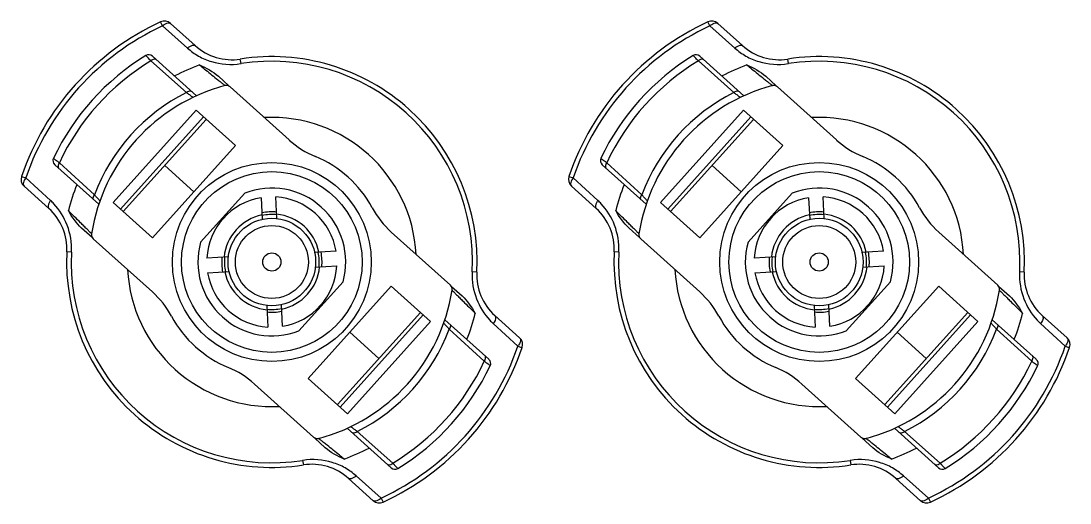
# Model space of a CAD drawing. Header units: millimetres. Extents: x 10297564 to 11610295, y -9287743 to -8409454.
# Drawn here: x 10490132 to 10491286, y -9075976 to -9075446 of the extents above; entities that cross this region are included whole.
import ezdxf

# ---------------------------------------------------------------- set-up
doc = ezdxf.new("R2010")
doc.units = ezdxf.units.MM
doc.header["$LTSCALE"] = 100
doc.layers.add('-0', color=7, linetype='Continuous')

# ---------------------------------------------------------------- blocks, each defined once
blk = doc.blocks.new('인버터 외형도')
at = {"layer": '-0', "linetype": 'Continuous'}
for p, q in [((90860.49, 54554.29), (90858.91, 54557.71)), ((90860.49, 54554.29), (90881.12, 54535.99)), ((90887.54, 54538.08), (90867.11, 54556.47)), ((91311.96, 54554.29), (91310.38, 54557.71)), ((91311.96, 54554.29), (91332.59, 54535.99)), ((91339.01, 54538.08), (91318.58, 54556.47)), ((90888.46, 54496.75), (90852.16, 54529.43)), ((91339.92, 54496.75), (91303.63, 54529.43)), ((90851, 54525.47), (90880.2, 54499.44)), ((90925.26, 54523.31), (90924.68, 54527.02)), ((91302.47, 54525.47), (91331.67, 54499.44)), ((91376.73, 54523.31), (91376.15, 54527.02)), ((90915.29, 54505), (90906.58, 54512.84)), ((91366.75, 54505), (91358.05, 54512.84)), ((90916.21, 54504.16), (90964.92, 54460.31)), ((91367.68, 54504.16), (91416.39, 54460.31)), ((90888.28, 54484.77), (90819.8, 54408.72)), ((90888.28, 54484.77), (90920.61, 54455.65)), ((91339.75, 54484.77), (91271.27, 54408.72)), ((91339.75, 54484.77), (91372.08, 54455.65)), ((90894.26, 54479.38), (90825.78, 54403.33)), ((90896.56, 54477.3), (90828.09, 54401.26)), ((91345.73, 54479.38), (91277.25, 54403.33)), ((91348.03, 54477.3), (91279.56, 54401.26)), ((90920.61, 54455.65), (90852.13, 54379.61)), ((91372.08, 54455.65), (91303.6, 54379.61)), ((90804.36, 54415.22), (90775.42, 54441.54)), ((91255.83, 54415.22), (91226.89, 54441.54)), ((90807.9, 54407.29), (90771.61, 54439.96)), ((90862.33, 54439.28), (90886.37, 54417.63)), ((91259.37, 54407.29), (91223.08, 54439.96)), ((91313.79, 54439.28), (91337.84, 54417.63)), ((90744.19, 54430.3), (90747.75, 54429.08)), ((90768.11, 54410.48), (90747.75, 54429.08)), ((91195.66, 54430.3), (91199.22, 54429.08)), ((91219.58, 54410.48), (91199.22, 54429.08)), ((90746.28, 54422.27), (90766.7, 54403.88)), ((90891.95, 54376.03), (90928.32, 54416.43)), ((91197.74, 54422.27), (91218.17, 54403.88)), ((91343.42, 54376.03), (91379.79, 54416.43)), ((90852.13, 54379.61), (90819.8, 54408.72)), ((90941.87, 54412.75), (90942.82, 54394.69)), ((90954.84, 54395.32), (90953.89, 54413.38)), ((91303.6, 54379.61), (91271.27, 54408.72)), ((91393.34, 54412.75), (91394.29, 54394.69)), ((91406.31, 54395.32), (91405.36, 54413.38)), ((90802.41, 54379.82), (90793.8, 54387.58)), ((91097.92, 54340.55), (91049.21, 54384.41)), ((91253.88, 54379.82), (91245.27, 54387.58)), ((91549.39, 54340.55), (91500.68, 54384.41)), ((90803.43, 54378.91), (90852.14, 54335.05)), ((91254.9, 54378.91), (91303.61, 54335.05)), ((90785.34, 54367.91), (90781.58, 54368.1)), ((90915.08, 54363.89), (90897.02, 54362.95)), ((91003.7, 54368.54), (90985.64, 54367.59)), ((91236.81, 54367.91), (91233.05, 54368.1)), ((91366.55, 54363.89), (91348.49, 54362.95)), ((91455.17, 54368.54), (91437.11, 54367.59)), ((90986.27, 54355.57), (91004.33, 54356.51)), ((91437.74, 54355.57), (91455.8, 54356.51)), ((90897.65, 54350.92), (90915.71, 54351.87)), ((91119.77, 54351.36), (91116.01, 54351.55)), ((91349.12, 54350.92), (91367.18, 54351.87)), ((91571.24, 54351.36), (91567.48, 54351.55)), ((91009.4, 54343.43), (90973.03, 54303.03)), ((90980.74, 54263.8), (91049.22, 54339.85)), ((91049.22, 54339.85), (91081.55, 54310.74)), ((91098.94, 54339.64), (91107.55, 54331.88)), ((91460.87, 54343.43), (91424.5, 54303.03)), ((91432.21, 54263.8), (91500.69, 54339.85)), ((91500.69, 54339.85), (91533.02, 54310.74)), ((91550.41, 54339.64), (91559.02, 54331.88)), ((90946.51, 54324.14), (90947.46, 54306.08)), ((90959.48, 54306.71), (90958.54, 54324.77)), ((91397.98, 54324.14), (91398.93, 54306.08)), ((91410.95, 54306.71), (91410.01, 54324.77)), ((91004.79, 54242.15), (91073.26, 54318.2)), ((91007.09, 54240.08), (91075.57, 54316.13)), ((91129.74, 54279.5), (91093.45, 54312.17)), ((91155.08, 54297.19), (91134.65, 54315.58)), ((91456.26, 54242.15), (91524.73, 54318.2)), ((91458.56, 54240.08), (91527.04, 54316.13)), ((91581.21, 54279.5), (91544.92, 54312.17)), ((91606.55, 54297.19), (91586.12, 54315.58)), ((91081.55, 54310.74), (91013.08, 54234.69)), ((91096.99, 54304.24), (91125.93, 54277.92)), ((91133.24, 54308.98), (91153.6, 54290.38)), ((91533.02, 54310.74), (91464.54, 54234.69)), ((91548.46, 54304.24), (91577.4, 54277.92)), ((91584.71, 54308.98), (91605.07, 54290.38)), ((91039.03, 54280.18), (91014.98, 54301.83)), ((91490.5, 54280.18), (91466.45, 54301.83)), ((91013.08, 54234.69), (90980.74, 54263.8)), ((91464.54, 54234.69), (91432.21, 54263.8)), ((90936.43, 54259.15), (90985.14, 54215.29)), ((91387.9, 54259.15), (91436.61, 54215.29)), ((91049.19, 54190.03), (91012.9, 54222.7)), ((91050.35, 54193.99), (91021.16, 54220.02)), ((91500.66, 54190.03), (91464.37, 54222.7)), ((91501.82, 54193.99), (91472.63, 54220.02)), ((90986.07, 54214.46), (90994.77, 54206.62)), ((91437.54, 54214.46), (91446.24, 54206.62)), ((90976.09, 54196.15), (90976.67, 54192.44)), ((91427.56, 54196.15), (91428.14, 54192.44)), ((91040.86, 54165.17), (91020.23, 54183.47)), ((91492.33, 54165.17), (91471.7, 54183.47)), ((91013.82, 54181.38), (91034.24, 54162.99)), ((91465.29, 54181.38), (91485.71, 54162.99)), ((91040.86, 54165.17), (91042.44, 54161.75)), ((91492.33, 54165.17), (91493.91, 54161.75))]:
    blk.add_line(p, q, dxfattribs=at)
for centre, radius in [((90950.68, 54359.73), 82.02), ((91402.15, 54359.73), 82.02), ((90950.68, 54359.73), 74.49), ((91402.15, 54359.73), 74.49), ((90950.68, 54359.73), 36.12), ((90950.68, 54359.73), 30.1), ((91402.15, 54359.73), 36.12), ((91402.15, 54359.73), 30.1), ((90950.68, 54359.73), 7.52), ((91402.15, 54359.73), 7.52)]:
    blk.add_circle(centre, radius, dxfattribs=at)
for centre, radius, start, end in [((90950.68, 54359.73), 218.21, 114.8676, 161.1324), ((90950.68, 54359.73), 214.45, 114.86886, 161.13137), ((90862.08, 54550.88), 7.52, 48.00002, 114.8676), ((90870.49, 54543.44), 14.76, 129.29615, 132.65506), ((91402.15, 54359.73), 218.21, 114.8676, 161.1324), ((91402.15, 54359.73), 214.45, 114.86886, 161.13137), ((91313.55, 54550.88), 7.52, 48.00002, 114.8676), ((91321.96, 54543.44), 14.76, 129.29615, 132.65506), ((90917.74, 54571.63), 45.15, 227.99998, 278.83328), ((91369.21, 54571.63), 45.15, 227.99998, 278.83328), ((90950.68, 54359.73), 199.4, 121.39845, 154.60155), ((90849.14, 54526.08), 4.51, 48, 121.39845), ((90950.68, 54359.73), 169.3, 357.16671, 98.83329), ((91402.15, 54359.73), 199.4, 121.39845, 154.60155), ((91300.61, 54526.08), 4.51, 48, 121.39845), ((91402.15, 54359.73), 169.3, 357.16671, 98.83329), ((90950.68, 54359.73), 193.41, 121.02237, 154.97763), ((91073.32, 54737.12), 306.96, 223.18114, 223.59097), ((90950.68, 54359.73), 173.06, 110.16143, 117.59726), ((90918.43, 54562.57), 39.86, 279.43841, 279.86675), ((90950.68, 54359.73), 165.54, 357.16759, 98.83305), ((91402.15, 54359.73), 193.41, 121.02237, 154.97763), ((91524.79, 54737.12), 306.96, 223.18114, 223.59097), ((91402.15, 54359.73), 173.06, 110.16143, 117.59726), ((91369.9, 54562.57), 39.86, 279.43841, 279.86675), ((91402.15, 54359.73), 165.54, 357.16759, 98.83305), ((90950.68, 54359.73), 150.49, 104.88018, 171.11982), ((90913.19, 54500.81), 4.51, 48, 104.88018), ((91402.15, 54359.73), 150.49, 104.88018, 171.11982), ((91364.66, 54500.81), 4.51, 48, 104.88018), ((90950.68, 54359.73), 156.48, 116.76957, 159.23012), ((91080.23, 54767.75), 334.64, 233.80746, 233.93166), ((91402.15, 54359.73), 156.48, 116.76957, 159.23012), ((91531.7, 54767.75), 334.64, 233.80746, 233.93166), ((90950.68, 54359.73), 119.18, 3, 93), ((91402.15, 54359.73), 119.18, 3, 93), ((91015.27, 54516.22), 75.24, 228, 247.57184), ((91466.74, 54516.22), 75.24, 228, 247.57184), ((90774.63, 54443.32), 4.51, 154.60155, 228), ((90589.44, 54199.96), 304.87, 52.40839, 52.82099), ((90950.68, 54359.73), 94.06, 28.42816, 67.57184), ((91226.1, 54443.32), 4.51, 154.60155, 228), ((91040.91, 54199.96), 304.87, 52.40839, 52.82099), ((91402.15, 54359.73), 94.06, 28.42816, 67.57184), ((90751.31, 54427.86), 7.52, 161.1324, 227.99998), ((90759.57, 54420.29), 14.73, 143.34326, 146.70726), ((91202.78, 54427.86), 7.52, 161.1324, 227.99998), ((91211.04, 54420.29), 14.73, 143.34326, 146.70726), ((90950.68, 54359.73), 173.06, 158.40274, 165.83857), ((90950.68, 54359.73), 60.95, 344.48364, 111.51636), ((91402.15, 54359.73), 173.06, 158.40274, 165.83857), ((91402.15, 54359.73), 60.95, 344.48364, 111.51636), ((90714.09, 54354.24), 77.98, 43.2552, 46.15519), ((90559.91, 54189.57), 332.65, 42.06884, 42.19356), ((90950.68, 54359.73), 53.75, 99.43017, 176.56979), ((90950.68, 54359.73), 53.75, 9.43018, 86.56983), ((91165.56, 54354.24), 77.98, 43.2552, 46.15519), ((91011.38, 54189.57), 332.65, 42.06884, 42.19356), ((91402.15, 54359.73), 53.75, 99.43017, 176.56979), ((91402.15, 54359.73), 53.75, 9.43018, 86.56983), ((90736.49, 54370.33), 45.15, 357.16671, 48.00001), ((90950.68, 54359.73), 39.64, 101.73415, 174.26585), ((90950.68, 54359.73), 41.38, 84.6364, 101.3636), ((90950.68, 54359.73), 39.13, 84.24614, 101.75386), ((90950.68, 54359.73), 39.64, 11.73415, 84.26585), ((91099.56, 54440.33), 75.24, 208.42816, 228), ((91187.96, 54370.33), 45.15, 357.16671, 48.00001), ((91402.15, 54359.73), 39.64, 101.73415, 174.26585), ((91402.15, 54359.73), 41.38, 84.6364, 101.3636), ((91402.15, 54359.73), 39.13, 84.24614, 101.75386), ((91402.15, 54359.73), 39.64, 11.73415, 84.26585), ((91551.03, 54440.33), 75.24, 208.42816, 228), ((90806.45, 54382.26), 4.51, 171.11982, 228), ((91257.92, 54382.26), 4.51, 171.11982, 228), ((90950.68, 54359.73), 60.95, 164.48364, 291.51636), ((91402.15, 54359.73), 60.95, 164.48364, 291.51636), ((90950.68, 54359.73), 169.3, 177.16671, 278.83329), ((90950.68, 54359.73), 165.54, 177.16759, 278.83305), ((90743.94, 54370.65), 41.49, 356.21331, 356.63414), ((90950.68, 54359.73), 39.13, 174.24614, 191.75386), ((90950.68, 54359.73), 39.13, 354.24614, 11.75386), ((90950.68, 54359.73), 41.38, 354.6364, 11.3636), ((91402.15, 54359.73), 169.3, 177.16671, 278.83329), ((91402.15, 54359.73), 165.54, 177.16759, 278.83305), ((91195.41, 54370.65), 41.49, 356.21331, 356.63414), ((91402.15, 54359.73), 39.13, 174.24614, 191.75386), ((91402.15, 54359.73), 39.13, 354.24614, 11.75386), ((91402.15, 54359.73), 41.38, 354.6364, 11.3636), ((90950.68, 54359.73), 41.38, 174.6364, 191.3636), ((90950.68, 54359.73), 39.64, 281.73415, 354.26585), ((90950.68, 54359.73), 53.75, 279.43017, 356.56979), ((91402.15, 54359.73), 41.38, 174.6364, 191.3636), ((91402.15, 54359.73), 39.64, 281.73415, 354.26585), ((91402.15, 54359.73), 53.75, 279.43017, 356.56979), ((90950.68, 54359.73), 119.18, 183, 273), ((90950.68, 54359.73), 53.75, 189.43018, 266.56983), ((90950.68, 54359.73), 39.64, 191.73415, 264.26585), ((91157.48, 54348.81), 41.56, 176.21907, 176.63928), ((91164.86, 54349.13), 45.15, 177.16671, 228.00002), ((91402.15, 54359.73), 119.18, 183, 273), ((91402.15, 54359.73), 53.75, 189.43018, 266.56983), ((91402.15, 54359.73), 39.64, 191.73415, 264.26585), ((91608.95, 54348.81), 41.56, 176.21907, 176.63928), ((91616.33, 54349.13), 45.15, 177.16671, 228.00002), ((91094.9, 54337.2), 4.51, 351.11982, 48), ((91546.37, 54337.2), 4.51, 351.11982, 48), ((90801.79, 54279.13), 75.24, 28.42816, 48), ((90950.68, 54359.73), 150.49, 284.88018, 351.11982), ((91253.26, 54279.13), 75.24, 28.42816, 48), ((91402.15, 54359.73), 150.49, 284.88018, 351.11982), ((90950.68, 54359.73), 39.13, 264.24614, 281.75386), ((91402.15, 54359.73), 39.13, 264.24614, 281.75386), ((90950.68, 54359.73), 94.06, 208.42816, 247.57184), ((90950.68, 54359.73), 41.38, 264.6364, 281.3636), ((90950.68, 54359.73), 173.06, 338.40274, 345.83857), ((91187.26, 54365.22), 77.97, 223.25525, 226.15551), ((91402.15, 54359.73), 94.06, 208.42816, 247.57184), ((91402.15, 54359.73), 41.38, 264.6364, 281.3636), ((91402.15, 54359.73), 173.06, 338.40274, 345.83857), ((91638.73, 54365.22), 77.97, 223.25525, 226.15551), ((90950.68, 54359.73), 156.48, 296.76957, 339.23012), ((91341.44, 54529.89), 332.65, 222.06884, 222.19356), ((91402.15, 54359.73), 156.48, 296.76957, 339.23012), ((91792.91, 54529.89), 332.65, 222.06884, 222.19356), ((91150.04, 54291.6), 7.52, 341.1324, 47.99998), ((91601.51, 54291.6), 7.52, 341.1324, 47.99998), ((90950.68, 54359.73), 214.45, 294.86846, 341.13116), ((90950.68, 54359.73), 218.21, 294.8676, 341.1324), ((91142.04, 54298.97), 14.41, 323.32345, 326.80304), ((91402.15, 54359.73), 214.45, 294.86846, 341.13116), ((91402.15, 54359.73), 218.21, 294.8676, 341.1324), ((91593.51, 54298.97), 14.41, 323.32345, 326.80304), ((90950.68, 54359.73), 193.41, 301.02237, 334.97763), ((91311.91, 54519.5), 304.87, 232.40839, 232.82099), ((91126.72, 54276.14), 4.51, 334.60155, 48), ((91402.15, 54359.73), 193.41, 301.02237, 334.97763), ((91763.38, 54519.5), 304.87, 232.40839, 232.82099), ((91578.19, 54276.14), 4.51, 334.60155, 48), ((90886.08, 54203.23), 75.24, 48, 67.57184), ((90950.68, 54359.73), 199.4, 301.39845, 334.60155), ((91337.55, 54203.23), 75.24, 48, 67.57184), ((91402.15, 54359.73), 199.4, 301.39845, 334.60155), ((90821.12, 53951.71), 334.64, 53.80746, 53.93166), ((91272.59, 53951.71), 334.64, 53.80746, 53.93166), ((90988.16, 54218.65), 4.51, 228, 284.88018), ((91439.63, 54218.65), 4.51, 228, 284.88018), ((90950.68, 54359.73), 173.06, 290.16143, 297.59726), ((91402.15, 54359.73), 173.06, 290.16143, 297.59726), ((90982.93, 54156.82), 39.93, 99.4331, 99.86081), ((90983.61, 54147.83), 45.15, 47.99998, 98.83328), ((90828.03, 53982.34), 306.96, 43.18114, 43.59097), ((91434.4, 54156.82), 39.93, 99.4331, 99.86081), ((91435.08, 54147.83), 45.15, 47.99998, 98.83328), ((91279.5, 53982.34), 306.96, 43.18114, 43.59097), ((91052.21, 54193.38), 4.51, 228, 301.39845), ((91503.68, 54193.38), 4.51, 228, 301.39845), ((91030.85, 54176.03), 14.77, 309.29306, 312.64696), ((91482.32, 54176.03), 14.77, 309.29306, 312.64696), ((91039.27, 54168.58), 7.52, 228.00002, 294.8676), ((91490.74, 54168.58), 7.52, 228.00002, 294.8676)]:
    blk.add_arc(centre, radius, start, end, dxfattribs=at)
for points, knots in [([(90861.14, 54554.86), (90861.7, 54555.32), (90863.31, 54556.49), (90866.07, 54557.41), (90867.11, 54556.47)], [0, 0, 0, 0, 0.338702, 1, 1, 1, 1]), ([(91312.61, 54554.86), (91313.17, 54555.32), (91314.77, 54556.49), (91317.54, 54557.41), (91318.58, 54556.47)], [0, 0, 0, 0, 0.338702, 1, 1, 1, 1]), ([(90881.12, 54535.99), (90881.69, 54536.51), (90883.37, 54537.85), (90886.39, 54539.12), (90887.54, 54538.08)], [0, 0, 0, 0, 0.332084, 1, 1, 1, 1]), ([(91332.59, 54535.99), (91333.16, 54536.51), (91334.84, 54537.85), (91337.86, 54539.12), (91339.01, 54538.08)], [0, 0, 0, 0, 0.332084, 1, 1, 1, 1]), ([(90849.49, 54527.07), (90849.11, 54527.47), (90848.44, 54528.14), (90847.61, 54529.17), (90847.07, 54529.47), (90846.86, 54529.97), (90846.79, 54529.93)], [0, 0, 0, 0, 0.424919, 0.740108, 0.93407, 1, 1, 1, 1]), ([(90881.12, 54535.99), (90883.97, 54533.6), (90890.11, 54529.05), (90904.61, 54522.99), (90917.02, 54521.93), (90924.96, 54523.26)], [0, 0, 0, 0, 0.238069, 0.484653, 1, 1, 1, 1]), ([(91300.96, 54527.07), (91300.58, 54527.47), (91299.91, 54528.14), (91299.08, 54529.17), (91298.54, 54529.47), (91298.33, 54529.97), (91298.26, 54529.93)], [0, 0, 0, 0, 0.424919, 0.740108, 0.93407, 1, 1, 1, 1]), ([(91332.59, 54535.99), (91335.44, 54533.6), (91341.58, 54529.05), (91356.08, 54522.99), (91368.49, 54521.93), (91376.43, 54523.26)], [0, 0, 0, 0, 0.238069, 0.484653, 1, 1, 1, 1]), ([(90855.42, 54526.5), (90855.19, 54526.71), (90853.63, 54527.36), (90851.95, 54526.33), (90851, 54525.47)], [0, 0, 0, 0, 0.196664, 1, 1, 1, 1]), ([(90891.03, 54522.19), (90892.34, 54521.13), (90897, 54517.32), (90901.66, 54513.51), (90905.03, 54510.79)], [0, 0, 0, 0, 0.281113, 1, 1, 1, 1]), ([(91306.89, 54526.5), (91306.66, 54526.71), (91305.1, 54527.36), (91303.42, 54526.33), (91302.47, 54525.47)], [0, 0, 0, 0, 0.196664, 1, 1, 1, 1]), ([(91342.5, 54522.19), (91343.81, 54521.13), (91348.47, 54517.32), (91353.13, 54513.51), (91356.5, 54510.79)], [0, 0, 0, 0, 0.281113, 1, 1, 1, 1]), ([(90905.03, 54510.79), (90906, 54510.01), (90907.72, 54508.7), (90909.86, 54506.75), (90911.29, 54506.04), (90911.83, 54505.12), (90912.03, 54505.17)], [0, 0, 0, 0, 0.416449, 0.733013, 0.931329, 1, 1, 1, 1]), ([(91356.5, 54510.79), (91357.47, 54510.01), (91359.19, 54508.7), (91361.33, 54506.75), (91362.76, 54506.04), (91363.3, 54505.12), (91363.5, 54505.17)], [0, 0, 0, 0, 0.416449, 0.733013, 0.931329, 1, 1, 1, 1]), ([(90880.19, 54499.44), (90880.55, 54499.75), (90881.7, 54500.6), (90883.67, 54501.06), (90884.44, 54500.37)], [0, 0, 0, 0, 0.312788, 1, 1, 1, 1]), ([(90883.21, 54497.26), (90883.82, 54496.82), (90884.59, 54496.11), (90885.44, 54495.76), (90885.64, 54495.44), (90885.71, 54495.47)], [0, 0, 0, 0, 0.736988, 0.932727, 1, 1, 1, 1]), ([(91331.66, 54499.44), (91332.02, 54499.75), (91333.17, 54500.6), (91335.14, 54501.06), (91335.91, 54500.37)], [0, 0, 0, 0, 0.312788, 1, 1, 1, 1]), ([(91334.68, 54497.26), (91335.29, 54496.82), (91336.06, 54496.11), (91336.91, 54495.76), (91337.11, 54495.44), (91337.18, 54495.47)], [0, 0, 0, 0, 0.736988, 0.932727, 1, 1, 1, 1]), ([(90770.55, 54445.25), (90770.51, 54445.18), (90771.03, 54445.02), (90771.4, 54444.52), (90772.5, 54443.8), (90773.23, 54443.21), (90773.68, 54442.87)], [0, 0, 0, 0, 0.065935, 0.259896, 0.575085, 1, 1, 1, 1]), ([(90775.42, 54441.54), (90775.13, 54441.13), (90774.33, 54439.86), (90774.07, 54437.75), (90774.86, 54437.03)], [0, 0, 0, 0, 0.318855, 1, 1, 1, 1]), ([(91222.02, 54445.25), (91221.98, 54445.18), (91222.5, 54445.02), (91222.87, 54444.52), (91223.97, 54443.8), (91224.7, 54443.21), (91225.15, 54442.87)], [0, 0, 0, 0, 0.065935, 0.259896, 0.575085, 1, 1, 1, 1]), ([(91226.89, 54441.54), (91226.6, 54441.13), (91225.8, 54439.86), (91225.54, 54437.75), (91226.33, 54437.03)], [0, 0, 0, 0, 0.318855, 1, 1, 1, 1]), ([(90747.26, 54428.37), (90746.86, 54427.77), (90745.86, 54426.05), (90745.23, 54423.21), (90746.28, 54422.27)], [0, 0, 0, 0, 0.338669, 1, 1, 1, 1]), ([(91198.73, 54428.37), (91198.33, 54427.77), (91197.33, 54426.05), (91196.7, 54423.21), (91197.75, 54422.27)], [0, 0, 0, 0, 0.338669, 1, 1, 1, 1]), ([(90768.11, 54410.48), (90767.66, 54409.86), (90766.49, 54408.05), (90765.55, 54404.91), (90766.7, 54403.88)], [0, 0, 0, 0, 0.332083, 1, 1, 1, 1]), ([(90785.36, 54368.21), (90785.79, 54375.57), (90783.39, 54390.16), (90775.63, 54402.62), (90770.89, 54407.68)], [0, 0, 0, 0, 0.515411, 1, 1, 1, 1]), ([(90803.88, 54410.9), (90803.67, 54411.1), (90802.9, 54412.51), (90803.66, 54414.21), (90804.36, 54415.22)], [0, 0, 0, 0, 0.191653, 1, 1, 1, 1]), ([(90808.88, 54410.15), (90808.91, 54410.22), (90808.57, 54410.39), (90808.13, 54411.2), (90807.35, 54411.89), (90806.85, 54412.45)], [0, 0, 0, 0, 0.067289, 0.263023, 1, 1, 1, 1]), ([(91219.58, 54410.48), (91219.13, 54409.86), (91217.96, 54408.05), (91217.02, 54404.91), (91218.17, 54403.88)], [0, 0, 0, 0, 0.332083, 1, 1, 1, 1]), ([(91236.83, 54368.21), (91237.26, 54375.57), (91234.86, 54390.16), (91227.1, 54402.62), (91222.35, 54407.68)], [0, 0, 0, 0, 0.515411, 1, 1, 1, 1]), ([(91255.35, 54410.9), (91255.13, 54411.1), (91254.37, 54412.51), (91255.13, 54414.21), (91255.83, 54415.22)], [0, 0, 0, 0, 0.191653, 1, 1, 1, 1]), ([(91260.35, 54410.15), (91260.38, 54410.22), (91260.04, 54410.39), (91259.6, 54411.2), (91258.82, 54411.89), (91258.32, 54412.45)], [0, 0, 0, 0, 0.067289, 0.263023, 1, 1, 1, 1]), ([(90795.67, 54389.33), (90794.76, 54390.25), (90790.52, 54394.52), (90786.2, 54398.72), (90782.87, 54402.07)], [0, 0, 0, 0, 0.214659, 1, 1, 1, 1]), ([(91247.14, 54389.33), (91246.23, 54390.25), (91241.99, 54394.52), (91237.67, 54398.72), (91234.34, 54402.07)], [0, 0, 0, 0, 0.214659, 1, 1, 1, 1]), ([(90801.99, 54382.96), (90802.02, 54383.16), (90801.05, 54383.61), (90800.2, 54384.95), (90798.03, 54386.88), (90796.55, 54388.45), (90795.67, 54389.33)], [0, 0, 0, 0, 0.068681, 0.266975, 0.583551, 1, 1, 1, 1]), ([(91253.46, 54382.96), (91253.49, 54383.16), (91252.52, 54383.61), (91251.67, 54384.95), (91249.5, 54386.88), (91248.02, 54388.45), (91247.14, 54389.33)], [0, 0, 0, 0, 0.068681, 0.266975, 0.583551, 1, 1, 1, 1]), ([(91115.99, 54351.25), (91115.56, 54343.89), (91117.96, 54329.3), (91125.73, 54316.84), (91130.47, 54311.78)], [0, 0, 0, 0, 0.515411, 1, 1, 1, 1]), ([(91567.46, 54351.25), (91567.03, 54343.89), (91569.43, 54329.3), (91577.2, 54316.84), (91581.94, 54311.78)], [0, 0, 0, 0, 0.515411, 1, 1, 1, 1]), ([(91099.36, 54336.5), (91099.33, 54336.3), (91100.3, 54335.85), (91101.16, 54334.51), (91103.32, 54332.58), (91104.8, 54331.01), (91105.68, 54330.13)], [0, 0, 0, 0, 0.068681, 0.266975, 0.583551, 1, 1, 1, 1]), ([(91105.68, 54330.13), (91106.59, 54329.21), (91110.83, 54324.94), (91115.15, 54320.74), (91118.48, 54317.39)], [0, 0, 0, 0, 0.214659, 1, 1, 1, 1]), ([(91550.83, 54336.5), (91550.8, 54336.3), (91551.77, 54335.85), (91552.63, 54334.51), (91554.79, 54332.58), (91556.27, 54331.01), (91557.15, 54330.13)], [0, 0, 0, 0, 0.068681, 0.266975, 0.583551, 1, 1, 1, 1]), ([(91557.15, 54330.13), (91558.06, 54329.21), (91562.3, 54324.94), (91566.62, 54320.74), (91569.95, 54317.39)], [0, 0, 0, 0, 0.214659, 1, 1, 1, 1]), ([(91134.65, 54315.58), (91134.94, 54315.32), (91135.96, 54313), (91134.4, 54310.57), (91133.24, 54308.98)], [0, 0, 0, 0, 0.166451, 1, 1, 1, 1]), ([(91586.12, 54315.58), (91586.41, 54315.32), (91587.43, 54313), (91585.87, 54310.57), (91584.71, 54308.98)], [0, 0, 0, 0, 0.166451, 1, 1, 1, 1]), ([(91092.47, 54309.3), (91092.44, 54309.24), (91092.78, 54309.07), (91093.22, 54308.26), (91094, 54307.57), (91094.5, 54307.01)], [0, 0, 0, 0, 0.067289, 0.263023, 1, 1, 1, 1]), ([(91097.47, 54308.56), (91097.69, 54308.36), (91098.46, 54306.95), (91097.69, 54305.25), (91096.99, 54304.24)], [0, 0, 0, 0, 0.191653, 1, 1, 1, 1]), ([(91543.94, 54309.3), (91543.91, 54309.24), (91544.25, 54309.07), (91544.69, 54308.26), (91545.47, 54307.57), (91545.97, 54307.01)], [0, 0, 0, 0, 0.067289, 0.263023, 1, 1, 1, 1]), ([(91548.94, 54308.56), (91549.16, 54308.36), (91549.92, 54306.95), (91549.16, 54305.25), (91548.46, 54304.24)], [0, 0, 0, 0, 0.191653, 1, 1, 1, 1]), ([(91155.08, 54297.19), (91155.36, 54296.93), (91156.35, 54294.85), (91155.07, 54292.57), (91154.1, 54291.08)], [0, 0, 0, 0, 0.177307, 1, 1, 1, 1]), ([(91606.55, 54297.19), (91606.83, 54296.93), (91607.82, 54294.85), (91606.54, 54292.57), (91605.57, 54291.08)], [0, 0, 0, 0, 0.177307, 1, 1, 1, 1]), ([(91153.6, 54290.38), (91154.11, 54290.3), (91154.93, 54289.9), (91156.11, 54289.45), (91156.69, 54289.45), (91157.13, 54289.08), (91157.16, 54289.16)], [0, 0, 0, 0, 0.41407, 0.731866, 0.931777, 1, 1, 1, 1]), ([(91605.07, 54290.38), (91605.58, 54290.3), (91606.39, 54289.9), (91607.58, 54289.45), (91608.16, 54289.45), (91608.6, 54289.08), (91608.63, 54289.16)], [0, 0, 0, 0, 0.41407, 0.731866, 0.931777, 1, 1, 1, 1]), ([(91125.93, 54277.92), (91126.22, 54278.33), (91127.02, 54279.6), (91127.28, 54281.71), (91126.49, 54282.43)], [0, 0, 0, 0, 0.318855, 1, 1, 1, 1]), ([(91577.4, 54277.92), (91577.69, 54278.33), (91578.49, 54279.6), (91578.75, 54281.71), (91577.96, 54282.43)], [0, 0, 0, 0, 0.318855, 1, 1, 1, 1]), ([(91130.8, 54274.21), (91130.84, 54274.28), (91130.32, 54274.44), (91129.96, 54274.94), (91128.85, 54275.66), (91128.12, 54276.25), (91127.67, 54276.59)], [0, 0, 0, 0, 0.065935, 0.259896, 0.575085, 1, 1, 1, 1]), ([(91582.27, 54274.21), (91582.31, 54274.28), (91581.79, 54274.44), (91581.43, 54274.94), (91580.32, 54275.66), (91579.59, 54276.25), (91579.14, 54276.59)], [0, 0, 0, 0, 0.065935, 0.259896, 0.575085, 1, 1, 1, 1]), ([(91018.14, 54222.2), (91017.53, 54222.64), (91016.76, 54223.34), (91015.91, 54223.7), (91015.71, 54224.02), (91015.65, 54223.99)], [0, 0, 0, 0, 0.736988, 0.932727, 1, 1, 1, 1]), ([(91021.16, 54220.02), (91020.8, 54219.71), (91019.65, 54218.86), (91017.68, 54218.4), (91016.91, 54219.09)], [0, 0, 0, 0, 0.312788, 1, 1, 1, 1]), ([(91469.61, 54222.2), (91469, 54222.64), (91468.23, 54223.34), (91467.38, 54223.7), (91467.18, 54224.02), (91467.12, 54223.99)], [0, 0, 0, 0, 0.736988, 0.932727, 1, 1, 1, 1]), ([(91472.63, 54220.02), (91472.27, 54219.71), (91471.12, 54218.86), (91469.15, 54218.4), (91468.38, 54219.09)], [0, 0, 0, 0, 0.312788, 1, 1, 1, 1]), ([(90996.32, 54208.67), (90995.35, 54209.45), (90993.63, 54210.76), (90991.49, 54212.71), (90990.06, 54213.42), (90989.52, 54214.34), (90989.32, 54214.29)], [0, 0, 0, 0, 0.416449, 0.733013, 0.931329, 1, 1, 1, 1]), ([(91010.32, 54197.27), (91009.01, 54198.33), (91004.35, 54202.14), (90999.69, 54205.95), (90996.32, 54208.67)], [0, 0, 0, 0, 0.281113, 1, 1, 1, 1]), ([(91447.79, 54208.67), (91446.82, 54209.45), (91445.1, 54210.76), (91442.96, 54212.71), (91441.53, 54213.42), (91440.99, 54214.34), (91440.79, 54214.29)], [0, 0, 0, 0, 0.416449, 0.733013, 0.931329, 1, 1, 1, 1]), ([(91461.79, 54197.27), (91460.48, 54198.33), (91455.82, 54202.14), (91451.16, 54205.95), (91447.79, 54208.67)], [0, 0, 0, 0, 0.281113, 1, 1, 1, 1]), ([(91020.23, 54183.47), (91017.38, 54185.86), (91011.24, 54190.41), (90996.74, 54196.47), (90984.34, 54197.52), (90976.39, 54196.2)], [0, 0, 0, 0, 0.238069, 0.484653, 1, 1, 1, 1]), ([(91045.93, 54192.96), (91046.16, 54192.75), (91047.72, 54192.1), (91049.4, 54193.13), (91050.35, 54193.99)], [0, 0, 0, 0, 0.196664, 1, 1, 1, 1]), ([(91051.86, 54192.39), (91052.24, 54191.98), (91052.91, 54191.32), (91053.74, 54190.29), (91054.28, 54189.99), (91054.49, 54189.48), (91054.56, 54189.53)], [0, 0, 0, 0, 0.424919, 0.740108, 0.93407, 1, 1, 1, 1]), ([(91471.7, 54183.47), (91468.85, 54185.86), (91462.71, 54190.41), (91448.21, 54196.47), (91435.81, 54197.52), (91427.86, 54196.2)], [0, 0, 0, 0, 0.238069, 0.484653, 1, 1, 1, 1]), ([(91497.4, 54192.96), (91497.63, 54192.75), (91499.19, 54192.1), (91500.87, 54193.13), (91501.82, 54193.99)], [0, 0, 0, 0, 0.196664, 1, 1, 1, 1]), ([(91503.33, 54192.39), (91503.71, 54191.98), (91504.38, 54191.32), (91505.21, 54190.29), (91505.75, 54189.99), (91505.96, 54189.48), (91506.03, 54189.53)], [0, 0, 0, 0, 0.424919, 0.740108, 0.93407, 1, 1, 1, 1]), ([(91020.23, 54183.47), (91019.66, 54182.95), (91017.99, 54181.61), (91014.96, 54180.34), (91013.82, 54181.38)], [0, 0, 0, 0, 0.332084, 1, 1, 1, 1]), ([(91471.7, 54183.47), (91471.13, 54182.95), (91469.46, 54181.61), (91466.43, 54180.34), (91465.29, 54181.38)], [0, 0, 0, 0, 0.332084, 1, 1, 1, 1]), ([(91040.21, 54164.6), (91039.65, 54164.14), (91038.05, 54162.97), (91035.28, 54162.05), (91034.24, 54162.99)], [0, 0, 0, 0, 0.338712, 1, 1, 1, 1]), ([(91491.68, 54164.6), (91491.12, 54164.14), (91489.52, 54162.97), (91486.75, 54162.05), (91485.71, 54162.99)], [0, 0, 0, 0, 0.338712, 1, 1, 1, 1])]:
    blk.add_open_spline(points, degree=3, knots=knots, dxfattribs=at)
for points in [[(90891.03, 54522.19), (90896.51, 54519.64), (90902.08, 54516.88), (90906.58, 54512.84)], [(91342.5, 54522.19), (91347.98, 54519.64), (91353.55, 54516.88), (91358.05, 54512.84)], [(90880.19, 54499.44), (90881.01, 54498.87), (90881.82, 54498.28), (90882.63, 54497.69)], [(91331.66, 54499.44), (91332.48, 54498.87), (91333.29, 54498.28), (91334.1, 54497.69)], [(90806.36, 54412.99), (90805.69, 54413.73), (90805.02, 54414.47), (90804.36, 54415.22)], [(91257.83, 54412.99), (91257.16, 54413.73), (91256.49, 54414.47), (91255.83, 54415.22)], [(90793.8, 54387.58), (90789.31, 54391.63), (90785.98, 54396.88), (90782.87, 54402.07)], [(91245.27, 54387.58), (91240.78, 54391.63), (91237.45, 54396.88), (91234.34, 54402.07)], [(91107.55, 54331.88), (91112.04, 54327.83), (91115.37, 54322.58), (91118.48, 54317.39)], [(91559.02, 54331.88), (91563.51, 54327.83), (91566.84, 54322.58), (91569.95, 54317.39)], [(91094.99, 54306.47), (91095.66, 54305.73), (91096.33, 54304.99), (91096.99, 54304.24)], [(91546.46, 54306.47), (91547.13, 54305.73), (91547.8, 54304.99), (91548.46, 54304.24)], [(91021.16, 54220.02), (91020.34, 54220.59), (91019.53, 54221.18), (91018.73, 54221.77)], [(91472.63, 54220.02), (91471.81, 54220.59), (91471, 54221.18), (91470.2, 54221.77)], [(91010.32, 54197.27), (91004.84, 54199.82), (90999.27, 54202.58), (90994.77, 54206.62)], [(91461.79, 54197.27), (91456.31, 54199.82), (91450.74, 54202.58), (91446.24, 54206.62)]]:
    blk.add_open_spline(points, degree=3, dxfattribs=at)

msp = doc.modelspace()

# ---------------------------------------------------------------- block references
at = {"xscale": 1.333333333333333, "yscale": 1.333333333333333, "zscale": 1.333333333333333}
msp.add_blockref('인버터 외형도', (10369140.6, -9148191), dxfattribs=at)

doc.saveas('drawing.dxf')
